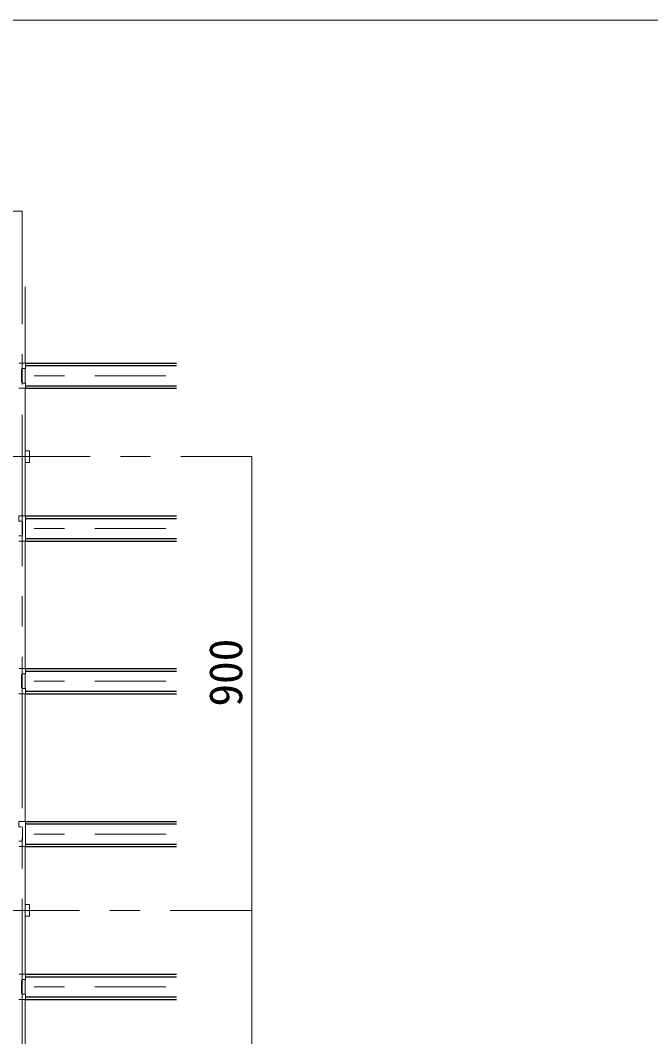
# Model space of a CAD drawing. Units: millimetres on the paper, enlarged 40 times, with parts at other scales. Extents: x -7800 to 7800, y -5387 to 5300.
# Drawn here: x 2906 to 3739, y 1492 to 2836 of the extents above; entities that cross this region are included whole.
import ezdxf
from ezdxf.enums import TextEntityAlignment as Align

# ---------------------------------------------------------------- set-up
doc = ezdxf.new("R2010")
doc.units = ezdxf.units.MM
doc.header["$LTSCALE"] = 40
doc.linetypes.add('CHAIN1', pattern=[8, 5, -1, 1, -1])
for name, color, linetype, lineweight in [('8-0_中心線', 4, 'CHAIN1', 9), ('8-1_吊り材', 7, 'Continuous', 18), ('8-2_野縁受け', 3, 'Continuous', 18), ('8-3_野縁', 2, 'Continuous', 25), ('8-5_寸法', 7, 'Continuous', 9), ('8-A_クリップ', 7, 'Continuous', 18), ('F-3_野縁', 3, 'Continuous', 18)]:
    doc.layers.add(name, color=color, linetype=linetype, lineweight=lineweight)
doc.styles.add('ＭＳ ゴシック', font='')
doc.styles.get('ＭＳ ゴシック').set_extended_font_data('MS Gothic')

msp = doc.modelspace()

# ---------------------------------------------------------------- linework, layer by layer
at = {"layer": '8-0_中心線'}
for p, q in [((2907.89, 834.37), (2907.89, 2583.7)), ((1403.89, 2366.04), (3097.89, 2366.04)), ((1517.89, 2259.04), (3211.89, 2259.04)), ((1403.89, 2164.04), (3097.89, 2164.04)), ((1403.89, 1962.04), (3097.89, 1962.04)), ((1403.89, 1760.04), (3097.89, 1760.04)), ((1503.89, 1659.04), (3211.89, 1659.04)), ((1403.89, 1558.04), (3097.89, 1558.04))]:
    msp.add_line(p, q, dxfattribs=at)
at = {"layer": '8-1_吊り材'}
for p, q in [((2917.76, 2266.7), (2911.89, 2266.7)), ((2917.76, 2251.37), (2917.76, 2266.7)), ((2911.89, 2251.37), (2917.76, 2251.37)), ((2917.76, 1666.7), (2911.89, 1666.7)), ((2917.76, 1651.37), (2917.76, 1666.7)), ((2911.89, 1651.37), (2917.76, 1651.37))]:
    msp.add_line(p, q, dxfattribs=at)
at = {"layer": '8-2_野縁受け'}
for p, q in [((2911.89, 2382.7), (2911.89, 2483.7)), ((2911.89, 2356.37), (2911.89, 2375.7)), ((2911.89, 2180.7), (2911.89, 2349.37)), ((2911.89, 1978.7), (2911.89, 2147.37)), ((2911.89, 1952.37), (2911.89, 1971.7)), ((2911.89, 1776.7), (2911.89, 1945.37)), ((2911.89, 1574.7), (2911.89, 1743.37)), ((2911.89, 1548.37), (2911.89, 1567.7)), ((2911.89, 1372.7), (2911.89, 1541.37))]:
    msp.add_line(p, q, dxfattribs=at)
at = {"layer": '8-3_野縁'}
for p, q in [((2912.16, 2382.7), (3111.89, 2382.7)), ((2912.16, 2379.37), (3111.89, 2379.37)), ((2912.16, 2352.7), (3111.89, 2352.7)), ((2912.16, 2349.37), (3111.89, 2349.37)), ((2912.16, 2180.7), (3111.89, 2180.7)), ((2912.16, 2177.37), (3111.89, 2177.37)), ((2912.16, 2150.7), (3111.89, 2150.7)), ((2912.16, 2147.37), (3111.89, 2147.37)), ((2912.16, 1978.7), (3111.89, 1978.7)), ((2912.16, 1975.37), (3111.89, 1975.37)), ((2912.16, 1948.7), (3111.89, 1948.7)), ((2912.16, 1945.37), (3111.89, 1945.37)), ((2912.16, 1776.7), (3111.89, 1776.7)), ((2912.16, 1773.37), (3111.89, 1773.37)), ((2912.16, 1746.7), (3111.89, 1746.7)), ((2912.16, 1743.37), (3111.89, 1743.37)), ((2912.16, 1574.7), (3111.89, 1574.7)), ((2912.16, 1571.37), (3111.89, 1571.37)), ((2912.16, 1544.7), (3111.89, 1544.7)), ((2912.16, 1541.37), (3111.89, 1541.37))]:
    msp.add_line(p, q, dxfattribs=at)
at = {"layer": '8-5_寸法', "color": 4}
for p, q in [((2307.89, 2583.7), (2907.89, 2583.7)), ((3211.89, 1659.04), (3211.89, 2259.04)), ((3211.89, 579.04), (3211.89, 1659.04))]:
    msp.add_line(p, q, dxfattribs=at)
at = {"layer": '8-A_クリップ'}
for p, q in [((2903.63, 2382.7), (2912.16, 2382.7)), ((2912.16, 2382.7), (2912.16, 2375.7)), ((2907.29, 2374.37), (2907.29, 2357.7)), ((2908.63, 2375.7), (2912.16, 2375.7)), ((2908.63, 2356.37), (2912.16, 2356.37)), ((2912.16, 2147.37), (2912.16, 2180.7)), ((2907.16, 2173.7), (2903.63, 2173.7)), ((2908.49, 2155.7), (2908.49, 2172.37)), ((2907.16, 2154.37), (2903.63, 2154.37)), ((2912.16, 2147.37), (2903.63, 2147.37)), ((2903.63, 1978.7), (2912.16, 1978.7)), ((2912.16, 1978.7), (2912.16, 1971.7)), ((2907.29, 1970.37), (2907.29, 1953.7)), ((2908.63, 1971.7), (2912.16, 1971.7)), ((2908.63, 1952.37), (2912.16, 1952.37)), ((2912.16, 1743.37), (2912.16, 1776.7)), ((2907.16, 1769.7), (2903.63, 1769.7)), ((2908.49, 1751.7), (2908.49, 1768.37)), ((2907.16, 1750.37), (2903.63, 1750.37)), ((2912.16, 1743.37), (2903.63, 1743.37)), ((2903.63, 1574.7), (2912.16, 1574.7)), ((2912.16, 1574.7), (2912.16, 1567.7)), ((2907.29, 1566.37), (2907.29, 1549.7)), ((2908.63, 1567.7), (2912.16, 1567.7)), ((2908.63, 1548.37), (2912.16, 1548.37))]:
    msp.add_line(p, q, dxfattribs=at)
for points in [[(2903.63, 2349.37), (2912.16, 2349.37), (2912.16, 2356.37)], [(2912.16, 2180.7), (2903.63, 2180.7), (2903.63, 2173.7)], [(2903.63, 1945.37), (2912.16, 1945.37), (2912.16, 1952.37)], [(2912.16, 1776.7), (2903.63, 1776.7), (2903.63, 1769.7)], [(2903.63, 1541.37), (2912.16, 1541.37), (2912.16, 1548.37)]]:
    msp.add_lwpolyline(points, dxfattribs=at)
for centre, start, end in [((2908.63, 2374.37), 90, 180), ((2908.63, 2357.7), 180, 270), ((2907.16, 2172.37), 0, 90), ((2907.16, 2155.7), 270, 0), ((2908.63, 1970.37), 90, 180), ((2908.63, 1953.7), 180, 270), ((2907.16, 1768.37), 0, 90), ((2907.16, 1751.7), 270, 0), ((2908.63, 1566.37), 90, 180), ((2908.63, 1549.7), 180, 270)]:
    msp.add_arc(centre, 1.33, start, end, dxfattribs=at)
at = {"layer": 'F-3_野縁'}
msp.add_line((80, 2835.94), (7640, 2835.94), dxfattribs=at)

# ---------------------------------------------------------------- texts
at = {"layer": '8-5_寸法', "style": 'ＭＳ ゴシック'}
msp.add_text('900', height=43.99, rotation=90, dxfattribs=at).set_placement((3212.23, 1928.54), align=Align.BOTTOM_LEFT)

doc.saveas('drawing.dxf')
